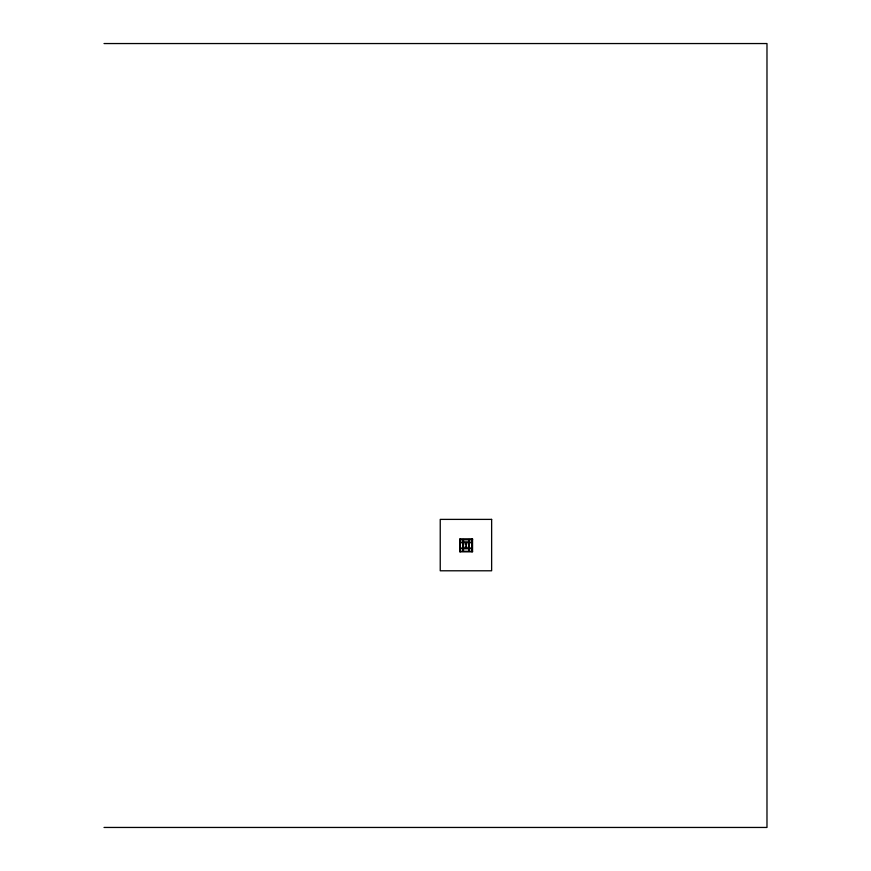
<?xml version="1.0" encoding="UTF-8"?>
<svg xmlns="http://www.w3.org/2000/svg" width="871" height="871" viewBox="0 0 871 871"><rect width="100%" height="100%" fill="white"/><g stroke="black" fill="none" stroke-linecap="round" stroke-linejoin="round"><path stroke-width="1.31" d="M466.388 547.282L466.388 546.357L465.582 546.825L466.388 547.282L465.452 546.825M104.019 43.55L766.981 43.55L766.981 827.45L104.019 827.45M459.692 539.519L472.55 539.519M460.236 542.198L472.017 542.198M469.197 542.328L463.045 542.328L463.045 548.48L469.197 548.48M460.236 542.731L462.904 542.731M472.017 542.731L463.448 542.731L463.448 551.299M472.017 548.044L463.448 548.077M460.236 548.077L462.904 548.077M460.236 548.621L472.017 548.621M459.692 551.299L472.55 551.299M466.116 546.052L466.127 547.587M472.017 538.975L472.017 551.833M471.875 551.158L471.875 539.65L460.367 539.65L460.367 551.158M469.338 539.519L469.338 551.299M468.794 539.519L468.794 542.198M468.794 542.731L468.794 551.299M463.448 539.519L463.448 542.198M462.904 539.519L462.904 551.299M460.236 538.975L460.236 551.833M465.343 544.048C466.333 547.119 467.727 541.882 465.343 544.048M465.495 546.531C465.941 549.536 467.738 544.811 465.495 546.531M491.636 519.388L440.236 519.388L440.236 570.788L491.636 570.788L491.636 519.388M472.55 538.975L459.692 538.975L459.692 551.833L472.55 551.833L472.55 538.975"/></g></svg>
